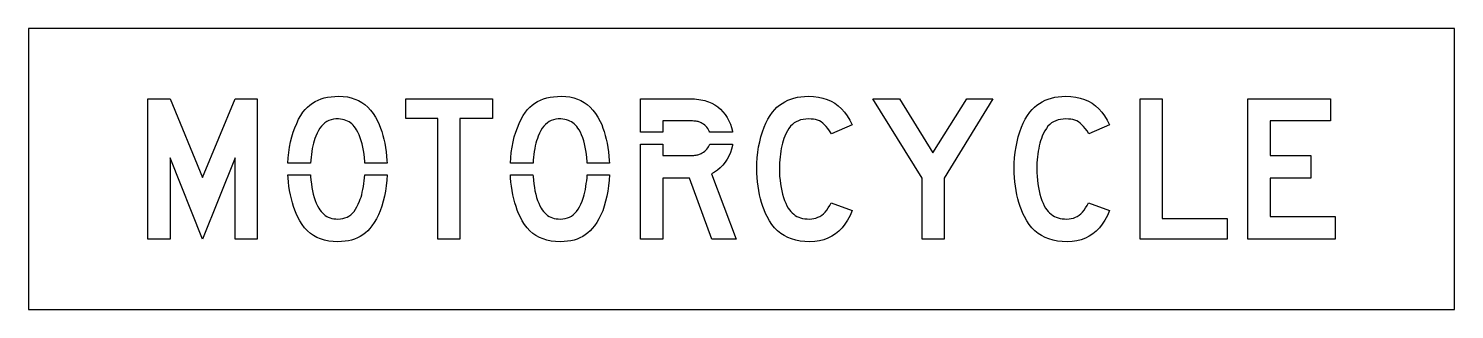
# Model space of a CAD drawing. Extents: x 0 to 61, y 0 to 12.
import ezdxf

# ---------------------------------------------------------------- set-up
doc = ezdxf.new("R2010")
doc.units = 0
doc.layers.add('CUT', color=7, linetype='Continuous')
doc.layers.add('OUTSIDE', color=1, linetype='Continuous')

msp = doc.modelspace()

# ---------------------------------------------------------------- linework, layer by layer
at = {"layer": 'CUT'}
for points in [[(6.0578, 3), (5.1104, 3), (5.1104, 9), (6.0578, 9), (7.4474, 5.6316), (8.837, 9), (9.7838, 9), (9.7838, 3), (8.837, 3), (8.837, 6.4734), (7.4474, 3), (6.0578, 6.4734)], [(14.3024, 6.9342), (14.2694, 7.0746), (14.2322, 7.209), (14.1902, 7.3368), (14.1434, 7.4568), (14.0924, 7.5696), (14.0366, 7.6734), (13.988, 7.749), (13.9376, 7.8162), (13.8854, 7.8762), (13.8296, 7.9296), (13.7714, 7.9758), (13.7102, 8.016), (13.6454, 8.0496), (13.5764, 8.0778), (13.5038, 8.1), (13.4264, 8.1174), (13.3442, 8.1294), (13.2572, 8.1366), (13.145, 8.1366), (13.0394, 8.1264), (12.9404, 8.1048), (12.8474, 8.0724), (12.7604, 8.0286), (12.6788, 7.9734), (12.602, 7.9074), (12.5306, 7.8294), (12.464, 7.74), (12.4016, 7.6386), (12.3434, 7.5252), (12.2888, 7.3998), (12.2534, 7.3068), (12.221, 7.2066), (12.191, 7.0998), (12.1634, 6.9876), (12.1394, 6.8706), (12.1178, 6.75), (12.0998, 6.6264), (12.0848, 6.5004), (12.0728, 6.3726), (12.0648, 6.251), (11.0953, 6.251), (11.1098, 6.4746), (11.135, 6.7086), (11.1692, 6.936), (11.213, 7.1562), (11.2652, 7.3686), (11.3258, 7.572), (11.3948, 7.7658), (11.471, 7.9494), (11.5544, 8.1222), (11.645, 8.283), (11.7416, 8.4318), (11.834, 8.5422), (11.9318, 8.6424), (12.035, 8.7324), (12.1448, 8.8122), (12.2612, 8.8818), (12.3836, 8.9424), (12.5138, 8.9928), (12.6506, 9.0336), (12.7958, 9.0654), (12.9482, 9.0876), (13.109, 9.1008), (13.2788, 9.105), (13.463, 9.0984), (13.6388, 9.0768), (13.805, 9.0414), (13.9622, 8.9904), (14.1116, 8.925), (14.252, 8.8446), (14.3852, 8.7486), (14.5106, 8.6376), (14.6288, 8.5104), (14.7398, 8.367), (14.8436, 8.2074), (14.942, 8.0316), (15.0026, 7.8954), (15.059, 7.7502), (15.1106, 7.5972), (15.1574, 7.4364), (15.1994, 7.2696), (15.2366, 7.0974), (15.2678, 6.9198), (15.2942, 6.7386), (15.3146, 6.5544), (15.3296, 6.3672), (15.3352, 6.251), (14.3873, 6.251), (14.384, 6.3204), (14.3708, 6.4806), (14.3528, 6.6366), (14.33, 6.7878)], [(17.51, 8.1576), (16.142, 8.1576), (16.142, 9), (19.847, 9), (19.847, 8.1576), (18.4574, 8.1576), (18.4574, 3), (17.51, 3)], [(23.8184, 6.9342), (23.7854, 7.0746), (23.7482, 7.209), (23.7062, 7.3368), (23.6594, 7.4568), (23.6084, 7.5696), (23.5526, 7.6734), (23.504, 7.749), (23.4536, 7.8162), (23.4014, 7.8762), (23.3456, 7.9296), (23.2874, 7.9758), (23.2262, 8.016), (23.1614, 8.0496), (23.0924, 8.0778), (23.0198, 8.1), (22.9424, 8.1174), (22.8602, 8.1294), (22.7732, 8.1366), (22.661, 8.1366), (22.5554, 8.1264), (22.4564, 8.1048), (22.3634, 8.0724), (22.2764, 8.0286), (22.1948, 7.9734), (22.118, 7.9074), (22.0466, 7.8294), (21.98, 7.74), (21.9176, 7.6386), (21.8594, 7.5252), (21.8048, 7.3998), (21.7694, 7.3068), (21.737, 7.2066), (21.707, 7.0998), (21.6794, 6.9876), (21.6554, 6.8706), (21.6338, 6.75), (21.6158, 6.6264), (21.6008, 6.5004), (21.5888, 6.3726), (21.5808, 6.251), (20.6113, 6.251), (20.6258, 6.4746), (20.651, 6.7086), (20.6852, 6.936), (20.729, 7.1562), (20.7812, 7.3686), (20.8418, 7.572), (20.9108, 7.7658), (20.987, 7.9494), (21.0704, 8.1222), (21.161, 8.283), (21.2576, 8.4318), (21.35, 8.5422), (21.4478, 8.6424), (21.551, 8.7324), (21.6608, 8.8122), (21.7772, 8.8818), (21.8996, 8.9424), (22.0298, 8.9928), (22.1666, 9.0336), (22.3118, 9.0654), (22.4642, 9.0876), (22.625, 9.1008), (22.7948, 9.105), (22.979, 9.0984), (23.1548, 9.0768), (23.321, 9.0414), (23.4782, 8.9904), (23.6276, 8.925), (23.768, 8.8446), (23.9012, 8.7486), (24.0266, 8.6376), (24.1448, 8.5104), (24.2558, 8.367), (24.3596, 8.2074), (24.458, 8.0316), (24.5186, 7.8954), (24.575, 7.7502), (24.6266, 7.5972), (24.6734, 7.4364), (24.7154, 7.2696), (24.7526, 7.0974), (24.7838, 6.9198), (24.8102, 6.7386), (24.8306, 6.5544), (24.8456, 6.3672), (24.8512, 6.251), (23.9033, 6.251), (23.9, 6.3204), (23.8868, 6.4806), (23.8688, 6.6366), (23.846, 6.7878)], [(29.0168, 7.7838), (28.9724, 7.8312), (28.9244, 7.8744), (28.8716, 7.9134), (28.8158, 7.9476), (28.7798, 7.9674), (28.7462, 7.9842), (28.7126, 7.9992), (28.6784, 8.0118), (28.643, 8.0226), (28.6052, 8.0316), (28.5638, 8.0388), (28.5182, 8.0442), (28.4666, 8.0478), (28.4084, 8.0508), (28.3424, 8.052), (28.2686, 8.0526), (27.1316, 8.0526), (27.1316, 7.5668), (26.1842, 7.5668), (26.1842, 9), (28.163, 9), (28.2758, 8.9988), (28.3832, 8.9964), (28.4846, 8.991), (28.5818, 8.9838), (28.6742, 8.9736), (28.763, 8.9604), (28.8482, 8.9442), (28.9304, 8.925), (29.0096, 8.9022), (29.087, 8.8758), (29.1626, 8.8452), (29.237, 8.8104), (29.3654, 8.7396), (29.4866, 8.6544), (29.6006, 8.556), (29.7056, 8.4462), (29.801, 8.3262), (29.8868, 8.1972), (29.9612, 8.061), (30.0242, 7.9188), (30.0746, 7.7712), (30.1118, 7.6212), (30.1199, 7.5668), (29.1468, 7.5668), (29.1224, 7.6224), (29.0918, 7.6788), (29.057, 7.7328)], [(34.6658, 3.3462), (34.5206, 3.2262), (34.3658, 3.1248), (34.1996, 3.042), (34.0226, 2.9778), (33.8354, 2.9316), (33.6362, 2.904), (33.4262, 2.895), (33.2114, 2.9016), (33.0098, 2.9232), (32.8202, 2.9586), (32.6426, 3.0096), (32.4764, 3.075), (32.321, 3.1554), (32.1758, 3.2514), (32.0414, 3.3624), (31.916, 3.4896), (31.8002, 3.633), (31.6934, 3.7926), (31.5944, 3.9684), (31.5284, 4.1046), (31.4666, 4.2498), (31.4102, 4.4028), (31.3586, 4.5636), (31.3118, 4.7304), (31.271, 4.9026), (31.2356, 5.0802), (31.2062, 5.2614), (31.1828, 5.4456), (31.166, 5.6328), (31.1558, 5.8212), (31.1522, 6.0108), (31.1576, 6.2472), (31.1732, 6.4824), (31.1984, 6.7146), (31.2338, 6.9426), (31.2782, 7.164), (31.3316, 7.3788), (31.3934, 7.5846), (31.4642, 7.7808), (31.5434, 7.9644), (31.6298, 8.1354), (31.7246, 8.2914), (31.826, 8.4318), (31.919, 8.538), (32.0174, 8.6352), (32.1224, 8.7234), (32.234, 8.8026), (32.3516, 8.8728), (32.4764, 8.934), (32.6072, 8.9862), (32.7446, 9.0288), (32.8892, 9.0624), (33.0398, 9.0858), (33.1982, 9.1002), (33.3632, 9.105), (33.5822, 9.0972), (33.7886, 9.0732), (33.9812, 9.033), (34.1624, 8.976), (34.3316, 8.9016), (34.4894, 8.8104), (34.637, 8.7018), (34.7744, 8.5752), (34.9022, 8.43), (35.0216, 8.2668), (35.1332, 8.085), (35.2364, 7.884), (34.3526, 7.5054), (34.271, 7.6236), (34.1942, 7.7274), (34.121, 7.8174), (34.049, 7.8936), (33.9776, 7.9578), (33.905, 8.0106), (33.83, 8.0526), (33.7508, 8.0856), (33.6656, 8.109), (33.5738, 8.1252), (33.4736, 8.1342), (33.3632, 8.1366), (33.2456, 8.1324), (33.1346, 8.1186), (33.0302, 8.0958), (32.9324, 8.0628), (32.8406, 8.0196), (32.7554, 7.9656), (32.675, 7.9008), (32.6006, 7.8252), (32.531, 7.737), (32.4668, 7.6374), (32.4074, 7.5252), (32.3522, 7.3998), (32.3168, 7.3074), (32.2844, 7.2078), (32.2544, 7.1028), (32.2268, 6.993), (32.2028, 6.8784), (32.1812, 6.7608), (32.1632, 6.6396), (32.1482, 6.516), (32.1362, 6.3906), (32.1278, 6.264), (32.1224, 6.1374), (32.1206, 6.0108), (32.1242, 5.8476), (32.1326, 5.6856), (32.1476, 5.5254), (32.1674, 5.3682), (32.1932, 5.2146), (32.2238, 5.0658), (32.2586, 4.923), (32.2988, 4.7862), (32.3432, 4.6578), (32.3912, 4.5372), (32.444, 4.4268), (32.4998, 4.3266), (32.5538, 4.251), (32.6108, 4.1826), (32.6708, 4.1208), (32.7344, 4.0656), (32.8022, 4.0176), (32.8736, 3.9762), (32.9492, 3.9414), (33.0302, 3.9132), (33.1154, 3.891), (33.2066, 3.8754), (33.3026, 3.8664), (33.4052, 3.8634), (33.503, 3.8676), (33.5966, 3.8808), (33.686, 3.9036), (33.7718, 3.9354), (33.8534, 3.9774), (33.9314, 4.029), (34.0058, 4.0908), (34.0772, 4.1628), (34.145, 4.245), (34.2104, 4.3386), (34.2722, 4.4424), (34.3316, 4.5576), (35.2364, 4.221), (35.1422, 4.0092), (35.0384, 3.816), (34.9244, 3.6408), (34.8002, 3.4842)], [(36.1208, 9), (37.2578, 9), (38.6894, 6.684), (40.142, 9), (41.258, 9), (39.1736, 5.6106), (39.1736, 3), (38.2262, 3), (38.2262, 5.6106)], [(45.6764, 3.3462), (45.5312, 3.2262), (45.3764, 3.1248), (45.2102, 3.042), (45.0332, 2.9778), (44.846, 2.9316), (44.6468, 2.904), (44.4368, 2.895), (44.222, 2.9016), (44.0204, 2.9232), (43.8308, 2.9586), (43.6532, 3.0096), (43.487, 3.075), (43.3316, 3.1554), (43.1864, 3.2514), (43.052, 3.3624), (42.9266, 3.4896), (42.8108, 3.633), (42.704, 3.7926), (42.605, 3.9684), (42.539, 4.1046), (42.4772, 4.2498), (42.4208, 4.4028), (42.3692, 4.5636), (42.3224, 4.7304), (42.2816, 4.9026), (42.2462, 5.0802), (42.2168, 5.2614), (42.1934, 5.4456), (42.1766, 5.6328), (42.1664, 5.8212), (42.1628, 6.0108), (42.1682, 6.2472), (42.1838, 6.4824), (42.209, 6.7146), (42.2444, 6.9426), (42.2888, 7.164), (42.3422, 7.3788), (42.404, 7.5846), (42.4748, 7.7808), (42.554, 7.9644), (42.6404, 8.1354), (42.7352, 8.2914), (42.8366, 8.4318), (42.9296, 8.538), (43.028, 8.6352), (43.133, 8.7234), (43.2446, 8.8026), (43.3622, 8.8728), (43.487, 8.934), (43.6178, 8.9862), (43.7552, 9.0288), (43.8998, 9.0624), (44.0504, 9.0858), (44.2088, 9.1002), (44.3738, 9.105), (44.5928, 9.0972), (44.7992, 9.0732), (44.9918, 9.033), (45.173, 8.976), (45.3422, 8.9016), (45.5, 8.8104), (45.6476, 8.7018), (45.785, 8.5752), (45.9128, 8.43), (46.0322, 8.2668), (46.1438, 8.085), (46.247, 7.884), (45.3632, 7.5054), (45.2816, 7.6236), (45.2048, 7.7274), (45.1316, 7.8174), (45.0596, 7.8936), (44.9882, 7.9578), (44.9156, 8.0106), (44.8406, 8.0526), (44.7614, 8.0856), (44.6762, 8.109), (44.5844, 8.1252), (44.4842, 8.1342), (44.3738, 8.1366), (44.2562, 8.1324), (44.1452, 8.1186), (44.0408, 8.0958), (43.943, 8.0628), (43.8512, 8.0196), (43.766, 7.9656), (43.6856, 7.9008), (43.6112, 7.8252), (43.5416, 7.737), (43.4774, 7.6374), (43.418, 7.5252), (43.3628, 7.3998), (43.3274, 7.3074), (43.295, 7.2078), (43.265, 7.1028), (43.2374, 6.993), (43.2134, 6.8784), (43.1918, 6.7608), (43.1738, 6.6396), (43.1588, 6.516), (43.1468, 6.3906), (43.1384, 6.264), (43.133, 6.1374), (43.1312, 6.0108), (43.1348, 5.8476), (43.1432, 5.6856), (43.1582, 5.5254), (43.178, 5.3682), (43.2038, 5.2146), (43.2344, 5.0658), (43.2692, 4.923), (43.3094, 4.7862), (43.3538, 4.6578), (43.4018, 4.5372), (43.4546, 4.4268), (43.5104, 4.3266), (43.5644, 4.251), (43.6214, 4.1826), (43.6814, 4.1208), (43.745, 4.0656), (43.8128, 4.0176), (43.8842, 3.9762), (43.9598, 3.9414), (44.0408, 3.9132), (44.126, 3.891), (44.2172, 3.8754), (44.3132, 3.8664), (44.4158, 3.8634), (44.5136, 3.8676), (44.6072, 3.8808), (44.6966, 3.9036), (44.7824, 3.9354), (44.864, 3.9774), (44.942, 4.029), (45.0164, 4.0908), (45.0878, 4.1628), (45.1556, 4.245), (45.221, 4.3386), (45.2828, 4.4424), (45.3422, 4.5576), (46.247, 4.221), (46.1528, 4.0092), (46.049, 3.816), (45.935, 3.6408), (45.8108, 3.4842)], [(51.2792, 3.8844), (51.2792, 3), (47.5526, 3), (47.5526, 9), (48.5, 9), (48.5, 3.8844)], [(53.1104, 8.0526), (53.1104, 6.579), (54.8576, 6.579), (54.8576, 5.6106), (53.1104, 5.6106), (53.1104, 3.9684), (55.8896, 3.9684), (55.8896, 3), (52.163, 3), (52.163, 9), (55.7, 9), (55.7, 8.0526)], [(27.1316, 6.579), (28.2686, 6.579), (28.3382, 6.5796), (28.4012, 6.5808), (28.4576, 6.5838), (28.5086, 6.5874), (28.5548, 6.5928), (28.5974, 6.6), (28.637, 6.609), (28.6736, 6.6192), (28.7096, 6.6324), (28.7444, 6.6474), (28.7798, 6.6642), (28.8158, 6.684), (28.8716, 6.7182), (28.9244, 6.7572), (28.9724, 6.8004), (29.0168, 6.8478), (29.057, 6.8988), (29.0918, 6.9528), (29.1224, 7.0092), (29.1468, 7.0648), (30.1206, 7.0648), (30.1112, 7.002), (30.0746, 6.8478), (30.0236, 6.6984), (29.96, 6.5538), (29.8844, 6.4158), (29.7968, 6.2856), (29.699, 6.165), (29.5916, 6.0546), (29.4746, 5.9562), (29.3492, 5.871), (29.216, 5.8002), (30.2684, 3), (29.237, 3), (28.2686, 5.6106), (27.1316, 5.6106), (27.1316, 3), (26.1842, 3), (26.1842, 7.0648), (27.1316, 7.0648)], [(15.1136, 4.4154), (15.0452, 4.2192), (14.9684, 4.0356), (14.8838, 3.8646), (14.7902, 3.7086), (14.6888, 3.5682), (14.6018, 3.4578), (14.5082, 3.3576), (14.4086, 3.2676), (14.303, 3.1878), (14.1914, 3.1182), (14.0732, 3.0576), (13.949, 3.0072), (13.8188, 2.9664), (13.6826, 2.9346), (13.5398, 2.9124), (13.391, 2.8992), (13.2362, 2.895), (13.0322, 2.9016), (12.8408, 2.9232), (12.662, 2.9586), (12.494, 3.0096), (12.3374, 3.075), (12.1916, 3.1554), (12.056, 3.2514), (11.9294, 3.3624), (11.8124, 3.4896), (11.7038, 3.633), (11.603, 3.7926), (11.51, 3.9684), (11.4488, 4.1004), (11.3912, 4.2438), (11.3378, 4.3968), (11.2886, 4.5576), (11.2442, 4.7262), (11.2046, 4.9002), (11.171, 5.0784), (11.1422, 5.2596), (11.1194, 5.4426), (11.1026, 5.6262), (11.0958, 5.749), (12.0643, 5.749), (12.068, 5.673), (12.0806, 5.5164), (12.0986, 5.3616), (12.122, 5.2104), (12.1496, 5.0634), (12.182, 4.9212), (12.2198, 4.7856), (12.2618, 4.6572), (12.3086, 4.5372), (12.3596, 4.4268), (12.4154, 4.3266), (12.464, 4.251), (12.5156, 4.1826), (12.5702, 4.1208), (12.6284, 4.0656), (12.6896, 4.0176), (12.755, 3.9762), (12.824, 3.9414), (12.8972, 3.9132), (12.9752, 3.891), (13.0574, 3.8754), (13.1444, 3.8664), (13.2362, 3.8634), (13.3436, 3.8682), (13.4438, 3.8826), (13.538, 3.9078), (13.6262, 3.9426), (13.709, 3.9882), (13.7864, 4.0446), (13.859, 4.1118), (13.9274, 4.1904), (13.9916, 4.2804), (14.0516, 4.3824), (14.1086, 4.4958), (14.1626, 4.6212), (14.1938, 4.7052), (14.2238, 4.8), (14.252, 4.9032), (14.279, 5.013), (14.3036, 5.1294), (14.3258, 5.25), (14.3456, 5.3736), (14.3624, 5.499), (14.3762, 5.6244), (14.3858, 5.749), (15.3366, 5.749), (15.3224, 5.5176), (15.299, 5.2854), (15.266, 5.0574), (15.224, 4.836), (15.173, 4.6212)], [(24.5612, 4.2192), (24.4844, 4.0356), (24.3998, 3.8646), (24.3062, 3.7086), (24.2048, 3.5682), (24.1178, 3.4578), (24.0242, 3.3576), (23.9246, 3.2676), (23.819, 3.1878), (23.7074, 3.1182), (23.5892, 3.0576), (23.465, 3.0072), (23.3348, 2.9664), (23.1986, 2.9346), (23.0558, 2.9124), (22.907, 2.8992), (22.7522, 2.895), (22.5482, 2.9016), (22.3568, 2.9232), (22.178, 2.9586), (22.01, 3.0096), (21.8534, 3.075), (21.7076, 3.1554), (21.572, 3.2514), (21.4454, 3.3624), (21.3284, 3.4896), (21.2198, 3.633), (21.119, 3.7926), (21.026, 3.9684), (20.9648, 4.1004), (20.9072, 4.2438), (20.8538, 4.3968), (20.8046, 4.5576), (20.7602, 4.7262), (20.7206, 4.9002), (20.687, 5.0784), (20.6582, 5.2596), (20.6354, 5.4426), (20.6186, 5.6262), (20.6118, 5.749), (21.5803, 5.749), (21.584, 5.673), (21.5966, 5.5164), (21.6146, 5.3616), (21.638, 5.2104), (21.6656, 5.0634), (21.698, 4.9212), (21.7358, 4.7856), (21.7778, 4.6572), (21.8246, 4.5372), (21.8756, 4.4268), (21.9314, 4.3266), (21.98, 4.251), (22.0316, 4.1826), (22.0862, 4.1208), (22.1444, 4.0656), (22.2056, 4.0176), (22.271, 3.9762), (22.34, 3.9414), (22.4132, 3.9132), (22.4912, 3.891), (22.5734, 3.8754), (22.6604, 3.8664), (22.7522, 3.8634), (22.8596, 3.8682), (22.9598, 3.8826), (23.054, 3.9078), (23.1422, 3.9426), (23.225, 3.9882), (23.3024, 4.0446), (23.375, 4.1118), (23.4434, 4.1904), (23.5076, 4.2804), (23.5676, 4.3824), (23.6246, 4.4958), (23.6786, 4.6212), (23.7098, 4.7052), (23.7398, 4.8), (23.768, 4.9032), (23.795, 5.013), (23.8196, 5.1294), (23.8418, 5.25), (23.8616, 5.3736), (23.8784, 5.499), (23.8922, 5.6244), (23.9018, 5.749), (24.8526, 5.749), (24.8384, 5.5176), (24.815, 5.2854), (24.782, 5.0574), (24.74, 4.836), (24.689, 4.6212), (24.6296, 4.4154)]]:
    msp.add_lwpolyline(points, close=True, dxfattribs=at)
at = {"layer": 'OUTSIDE'}
msp.add_lwpolyline([(0, 0), (61, 0), (61, 12), (0, 12)], close=True, dxfattribs=at)

doc.saveas('drawing.dxf')
